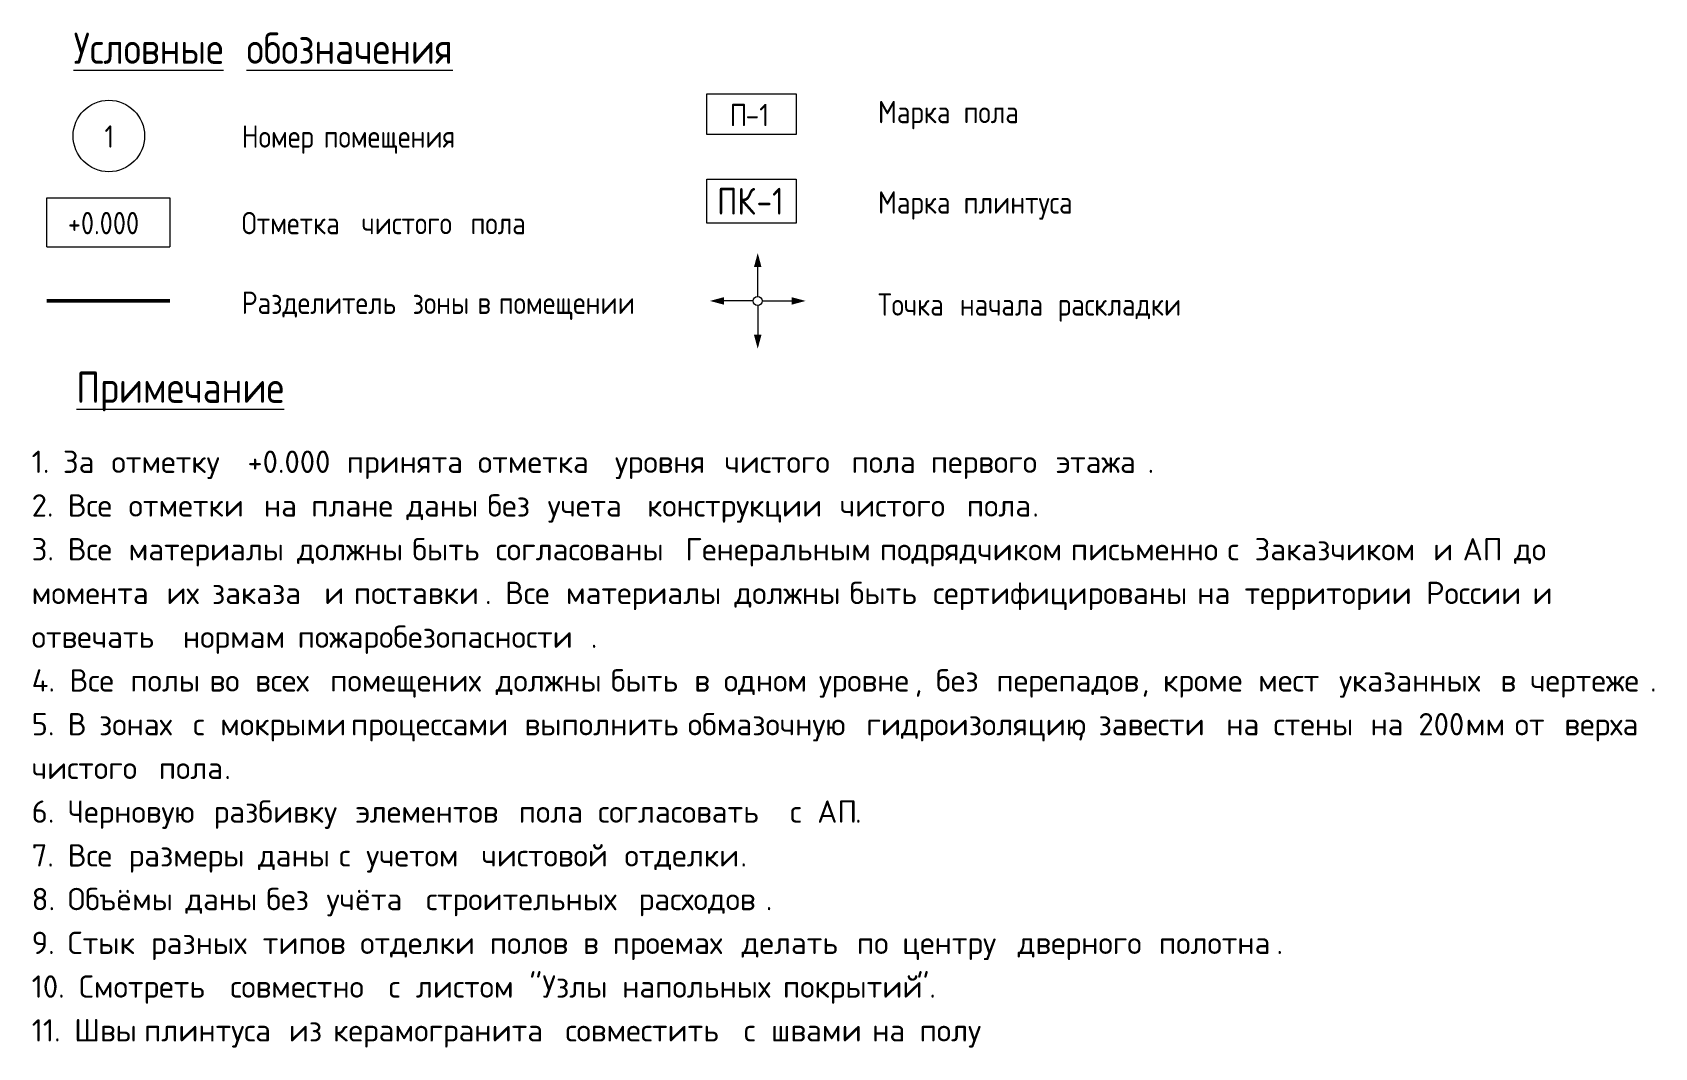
# Model space of a CAD drawing. Header units: millimetres. Extents: x -3238 to 193830, y -8553 to 29000.
# Drawn here: x 39223.2 to 39404.7, y 3746.2 to 3859.8 of the extents above; entities that cross this region are included whole.
import ezdxf

# ---------------------------------------------------------------- set-up
doc = ezdxf.new("R2010")
doc.units = ezdxf.units.MM
doc.linetypes.add('200_ШТРИХ__ш1_п0_6_', pattern=[160, 100, -60])
for name, color, linetype, lineweight in [('A-DETL', 7, 'Continuous', 9), ('A-DETL-2', 7, '200_ШТРИХ__ш1_п0_6_', 50), ('G-ANNO-TEXT', 7, 'Continuous', 9)]:
    doc.layers.add(name, color=color, linetype=linetype, lineweight=lineweight)
doc.layers.add('A-DETL-GENF-4', color=1, linetype='Continuous', lineweight=9, true_color=0xff0000)
doc.layers.add('G-ANNO-TEXT-2', color=1, linetype='Continuous', lineweight=9, true_color=0xff0000)
doc.styles.add('GOST Common_4', font='GOST_Common.ttf', dxfattribs={"width": 0.9, "height": 3.5})
doc.styles.add('GOST Common_5', font='GOST_Common.ttf', dxfattribs={"width": 0.9, "height": 2.5})
doc.styles.add('GOST Common_6', font='GOST_Common.ttf', dxfattribs={"width": 0.9, "height": 3})
doc.styles.add('ISOCPEUR_2', font='isocpeur.ttf', dxfattribs={"width": 0.9, "height": 2.5})
doc.styles.add('ISOCPEUR_3', font='isocpeur.ttf', dxfattribs={"height": 2.5})

msp = doc.modelspace()

# ---------------------------------------------------------------- hatches: boundary and pattern name
at = {"layer": 'A-DETL-GENF-4'}
for points in [[(39303.94, 3833.53), (39304.78, 3833.53), (39304.36, 3835.1)], [(39300.57, 3829.32), (39300.57, 3830.16), (39299.01, 3829.74)], [(39308.15, 3829.32), (39309.72, 3829.74), (39308.15, 3830.16)], [(39304.36, 3824.39), (39304.78, 3825.95), (39303.94, 3825.95)]]:
    msp.add_hatch(color=256, dxfattribs=at).paths.add_polyline_path(points)

# ---------------------------------------------------------------- linework, layer by layer
at = {"layer": 'A-DETL'}
for p, q in [((39298.67, 3852.91), (39308.67, 3852.91)), ((39298.67, 3848.35), (39298.67, 3852.91)), ((39308.67, 3852.91), (39308.67, 3848.35)), ((39308.67, 3848.35), (39298.67, 3848.35)), ((39298.67, 3843.35), (39308.67, 3843.35)), ((39298.67, 3838.43), (39298.67, 3843.35)), ((39308.67, 3843.35), (39308.67, 3838.43)), ((39224.8, 3841.28), (39238.59, 3841.28)), ((39224.8, 3835.78), (39224.8, 3841.28)), ((39238.59, 3841.28), (39238.59, 3835.78)), ((39308.67, 3838.43), (39298.67, 3838.43)), ((39224.8, 3835.78), (39238.59, 3835.78)), ((39304.36, 3830.24), (39304.36, 3833.53)), ((39303.86, 3829.74), (39300.57, 3829.74)), ((39304.36, 3829.24), (39304.36, 3825.95)), ((39304.86, 3829.74), (39308.15, 3829.74))]:
    msp.add_line(p, q, dxfattribs=at)
for centre, radius in [((39231.75, 3848.2), 4), ((39304.36, 3829.74), 0.5)]:
    msp.add_circle(centre, radius, dxfattribs=at)
at = {"layer": 'A-DETL-2'}
msp.add_line((39238.59, 3829.74), (39224.8, 3829.74), dxfattribs=at)

# ---------------------------------------------------------------- texts
at = {"layer": 'G-ANNO-TEXT', "attachment_point": 1}
for s, insert, char_height, width, style in [('\\LУсловные', (39227.8, 3859.77), 3.5, 22.1506, 'GOST Common_4'), ('\\L\\fGOST Common|b0|i0|c204|p34|;\\W.9;\\L ', (39246.07, 3859.77), 3.5, 1.2987, 'GOST Common_4'), ('\\Lобозначения', (39247.15, 3859.77), 3.5, 30.1595, 'GOST Common_4'), ('Марка', (39317.82, 3852.13), 2.5, 10.6785, 'GOST Common_5'), ('\\fGOST Common|b0|i0|c204|p34|;\\W.9; ', (39326.63, 3852.13), 2.5, 0.938, 'GOST Common_5'), ('\\fISOCPEUR|b0|i0|c204|p34|;\\W.9;П', (39301.21, 3851.8), 2.5, 2.1646, 'ISOCPEUR_2'), ('-1', (39303, 3851.8), 2.5, 3.319, 'ISOCPEUR_2'), ('пола', (39327.4, 3852.13), 2.5, 8.0089, 'GOST Common_5'), ('\\fGOST Common|b0|i0|c204|p34|;\\W.9;1', (39231.26, 3849.39), 2.5, 1.3709, 'GOST Common_5'), ('Номер', (39246.62, 3849.39), 2.5, 10.1734, 'GOST Common_5'), ('\\fGOST Common|b0|i0|c204|p34|;\\W.9; ', (39255.02, 3849.39), 2.5, 0.938, 'GOST Common_5'), ('помещения', (39255.79, 3849.39), 2.5, 18.543, 'GOST Common_5'), ('Марка', (39317.82, 3842.01), 2.5, 10.6785, 'GOST Common_5'), ('\\fGOST Common|b0|i0|c204|p34|;\\W.9; ', (39326.63, 3842.01), 2.5, 0.938, 'GOST Common_5'), ('плинтуса', (39327.4, 3842.01), 2.5, 16.0177, 'GOST Common_5'), ('+0.000', (39227.16, 3839.7), 2.5, 10.5342, 'GOST Common_5'), ('Отметка', (39246.62, 3839.7), 2.5, 15.2962, 'GOST Common_5'), ('\\fGOST Common|b0|i0|c204|p34|;\\W.9; ', (39259.24, 3839.7), 2.5, 0.938, 'GOST Common_5'), ('\\fGOST Common|b0|i0|c204|p34|;\\W.9; ', (39271.45, 3839.7), 2.5, 0.938, 'GOST Common_5'), ('\\fGOST Common|b0|i0|c204|p34|;\\W.9; ', (39278.83, 3839.7), 2.5, 0.938, 'GOST Common_5'), ('чистого', (39260.02, 3839.7), 2.5, 13.8532, 'GOST Common_5'), ('пола', (39272.22, 3839.7), 2.5, 8.0089, 'GOST Common_5'), ('Разделитель', (39246.62, 3830.78), 2.5, 22.2228, 'GOST Common_5'), ('\\fGOST Common|b0|i0|c204|p34|;\\W.9; ', (39264.96, 3830.78), 2.5, 0.938, 'GOST Common_5'), ('зоны', (39265.73, 3830.78), 2.5, 7.8646, 'GOST Common_5'), ('\\fGOST Common|b0|i0|c204|p34|;\\W.9; ', (39272.22, 3830.78), 2.5, 0.938, 'GOST Common_5'), ('\\fGOST Common|b0|i0|c204|p34|;\\W.9; ', (39274.6, 3830.78), 2.5, 0.938, 'GOST Common_5'), ('Точка', (39317.82, 3830.59), 2.5, 10.1734, 'GOST Common_5'), ('\\fGOST Common|b0|i0|c204|p34|;\\W.9; ', (39326.21, 3830.59), 2.5, 0.938, 'GOST Common_5'), ('\\fGOST Common|b0|i0|c204|p34|;\\W.9; ', (39337.16, 3830.59), 2.5, 0.938, 'GOST Common_5'), ('\\fGOST Common|b0|i0|c204|p34|;\\W.9;в', (39272.99, 3830.78), 2.5, 1.9481, 'GOST Common_5'), ('помещении', (39275.38, 3830.78), 2.5, 18.543, 'GOST Common_5'), ('начала', (39326.98, 3830.59), 2.5, 12.338, 'GOST Common_5'), ('раскладки', (39337.94, 3830.59), 2.5, 17.6772, 'GOST Common_5'), ('\\LПримечание', (39228.11, 3821.83), 3.5, 28.5, 'GOST Common_4'), ('1. ', (39223.11, 3812.99), 2.5, 4.2489, 'ISOCPEUR_3'), ('За', (39226.61, 3812.99), 2.5, 4.73, 'ISOCPEUR_3'), ('\\fISOCPEUR|b0|i0|c204|p34|; ', (39230.52, 3812.99), 2.5, 1.8439, 'ISOCPEUR_3'), ('отметку', (39232.04, 3812.99), 2.5, 16.5148, 'ISOCPEUR_3'), (' +0.000 ', (39245.66, 3812.99), 2.5, 15.3924, 'ISOCPEUR_3'), ('принята', (39258.36, 3812.99), 2.5, 15.9536, 'ISOCPEUR_3'), ('\\fISOCPEUR|b0|i0|c204|p34|; ', (39271.53, 3812.99), 2.5, 1.8439, 'ISOCPEUR_3'), ('отметка', (39273.05, 3812.99), 2.5, 16.7553, 'ISOCPEUR_3'), ('\\fISOCPEUR|b0|i0|c204|p34|; ', (39286.87, 3812.99), 2.5, 1.8439, 'ISOCPEUR_3'), ('уровня', (39288.39, 3812.99), 2.5, 12.9873, 'ISOCPEUR_3'), ('\\fISOCPEUR|b0|i0|c204|p34|; ', (39299.11, 3812.99), 2.5, 1.8439, 'ISOCPEUR_3'), ('чистого', (39300.63, 3812.99), 2.5, 15.3924, 'ISOCPEUR_3'), ('\\fISOCPEUR|b0|i0|c204|p34|; ', (39313.33, 3812.99), 2.5, 1.8439, 'ISOCPEUR_3'), ('пола', (39314.85, 3812.99), 2.5, 8.8987, 'ISOCPEUR_3'), ('\\fISOCPEUR|b0|i0|c204|p34|; ', (39322.19, 3812.99), 2.5, 1.8439, 'ISOCPEUR_3'), ('первого', (39323.72, 3812.99), 2.5, 15.1519, 'ISOCPEUR_3'), ('\\fISOCPEUR|b0|i0|c204|p34|; ', (39336.22, 3812.99), 2.5, 1.8439, 'ISOCPEUR_3'), ('этажа', (39337.74, 3812.99), 2.5, 12.4262, 'ISOCPEUR_3'), ('\\fISOCPEUR|b0|i0|c204|p34|;.', (39347.99, 3812.99), 2.5, 0.8819, 'ISOCPEUR_3'), ('2. ', (39223.11, 3808.1), 2.5, 4.8903, 'ISOCPEUR_3'), ('Все', (39227.14, 3808.1), 2.5, 6.4135, 'ISOCPEUR_3'), ('\\fISOCPEUR|b0|i0|c204|p34|; ', (39232.43, 3808.1), 2.5, 1.8439, 'ISOCPEUR_3'), ('отметки', (39233.96, 3808.1), 2.5, 16.5148, 'ISOCPEUR_3'), ('\\fISOCPEUR|b0|i0|c204|p34|; ', (39247.58, 3808.1), 2.5, 1.8439, 'ISOCPEUR_3'), ('на', (39249.1, 3808.1), 2.5, 4.5696, 'ISOCPEUR_3'), ('\\fISOCPEUR|b0|i0|c204|p34|; ', (39252.87, 3808.1), 2.5, 1.8439, 'ISOCPEUR_3'), ('плане', (39254.39, 3808.1), 2.5, 11.0633, 'ISOCPEUR_3'), ('\\fISOCPEUR|b0|i0|c204|p34|; ', (39263.52, 3808.1), 2.5, 1.8439, 'ISOCPEUR_3'), ('даны', (39265.04, 3808.1), 2.5, 9.1392, 'ISOCPEUR_3'), ('\\fISOCPEUR|b0|i0|c204|p34|; ', (39272.58, 3808.1), 2.5, 1.8439, 'ISOCPEUR_3'), ('без', (39274.11, 3808.1), 2.5, 6.3333, 'ISOCPEUR_3'), ('\\fISOCPEUR|b0|i0|c204|p34|; ', (39279.33, 3808.1), 2.5, 1.8439, 'ISOCPEUR_3'), ('учета', (39280.85, 3808.1), 2.5, 11.6245, 'ISOCPEUR_3'), ('\\fISOCPEUR|b0|i0|c204|p34|; ', (39290.44, 3808.1), 2.5, 1.8439, 'ISOCPEUR_3'), ('конструкции', (39291.97, 3808.1), 2.5, 24.2911, 'ISOCPEUR_3'), ('\\fISOCPEUR|b0|i0|c204|p34|; ', (39312.01, 3808.1), 2.5, 1.8439, 'ISOCPEUR_3'), ('чистого', (39313.53, 3808.1), 2.5, 15.3924, 'ISOCPEUR_3'), ('\\fISOCPEUR|b0|i0|c204|p34|; ', (39326.23, 3808.1), 2.5, 1.8439, 'ISOCPEUR_3'), ('пола', (39327.75, 3808.1), 2.5, 8.8987, 'ISOCPEUR_3'), ('\\fISOCPEUR|b0|i0|c204|p34|;.', (39335.09, 3808.1), 2.5, 0.8819, 'ISOCPEUR_3'), ('3. ', (39223.11, 3803.2), 2.5, 4.8903, 'ISOCPEUR_3'), ('Все', (39227.14, 3803.2), 2.5, 6.4135, 'ISOCPEUR_3'), ('\\fISOCPEUR|b0|i0|c204|p34|; ', (39232.43, 3803.2), 2.5, 1.8439, 'ISOCPEUR_3'), ('\\fISOCPEUR|b0|i0|c204|p34|; ', (39251.29, 3803.2), 2.5, 1.8439, 'ISOCPEUR_3'), ('\\fISOCPEUR|b0|i0|c204|p34|; ', (39264.18, 3803.2), 2.5, 1.8439, 'ISOCPEUR_3'), ('быть', (39265.71, 3803.2), 2.5, 9.4599, 'ISOCPEUR_3'), ('\\fISOCPEUR|b0|i0|c204|p34|; ', (39273.51, 3803.2), 2.5, 1.8439, 'ISOCPEUR_3'), ('\\fISOCPEUR|b0|i0|c204|p34|; ', (39294.74, 3803.2), 2.5, 1.8439, 'ISOCPEUR_3'), ('Генеральным', (39296.26, 3803.2), 2.5, 24.5316, 'ISOCPEUR_3'), ('\\fISOCPEUR|b0|i0|c204|p34|; ', (39316.51, 3803.2), 2.5, 1.8439, 'ISOCPEUR_3'), ('\\fISOCPEUR|b0|i0|c204|p34|; ', (39337.87, 3803.2), 2.5, 1.8439, 'ISOCPEUR_3'), ('\\fISOCPEUR|b0|i0|c204|p34|; ', (39355.4, 3803.2), 2.5, 1.8439, 'ISOCPEUR_3'), ('\\fISOCPEUR|b0|i0|c204|p34|; ', (39358.44, 3803.2), 2.5, 1.8439, 'ISOCPEUR_3'), ('Заказчиком', (39359.96, 3803.2), 2.5, 22.3671, 'ISOCPEUR_3'), ('\\fISOCPEUR|b0|i0|c204|p34|; ', (39378.42, 3803.2), 2.5, 1.8439, 'ISOCPEUR_3'), ('\\fISOCPEUR|b0|i0|c204|p34|; ', (39381.73, 3803.2), 2.5, 1.8439, 'ISOCPEUR_3'), ('АП', (39383.25, 3803.2), 2.5, 5.1308, 'ISOCPEUR_3'), ('\\fISOCPEUR|b0|i0|c204|p34|; ', (39387.48, 3803.2), 2.5, 1.8439, 'ISOCPEUR_3'), ('\\fISOCPEUR|b0|i0|c204|p34|; ', (39392.57, 3803.2), 2.5, 1.8439, 'ISOCPEUR_3'), ('материалы', (39233.96, 3803.2), 2.5, 21.0042, 'ISOCPEUR_3'), ('должны', (39252.81, 3803.2), 2.5, 13.789, 'ISOCPEUR_3'), ('согласованы', (39275.03, 3803.2), 2.5, 23.8903, 'ISOCPEUR_3'), ('подрядчиком', (39318.03, 3803.2), 2.5, 24.0506, 'ISOCPEUR_3'), ('письменно', (39339.39, 3803.2), 2.5, 19.4008, 'ISOCPEUR_3'), ('\\fISOCPEUR|b0|i0|c204|p34|;с', (39356.92, 3803.2), 2.5, 1.8439, 'ISOCPEUR_3'), ('\\fISOCPEUR|b0|i0|c204|p34|;и', (39379.94, 3803.2), 2.5, 2.1646, 'ISOCPEUR_3'), ('до', (39389, 3803.2), 2.5, 4.3291, 'ISOCPEUR_3'), ('момента', (39223.11, 3798.31), 2.5, 16.4346, 'ISOCPEUR_3'), ('\\fISOCPEUR|b0|i0|c204|p34|; ', (39236.67, 3798.31), 2.5, 1.8439, 'ISOCPEUR_3'), ('их', (39238.19, 3798.31), 2.5, 4.3291, 'ISOCPEUR_3'), ('\\fISOCPEUR|b0|i0|c204|p34|; ', (39241.76, 3798.31), 2.5, 1.8439, 'ISOCPEUR_3'), ('заказа', (39243.28, 3798.31), 2.5, 13.3882, 'ISOCPEUR_3'), ('\\fISOCPEUR|b0|i0|c204|p34|; ', (39254.33, 3798.31), 2.5, 1.8439, 'ISOCPEUR_3'), ('\\fISOCPEUR|b0|i0|c204|p34|;и', (39255.85, 3798.31), 2.5, 2.1646, 'ISOCPEUR_3'), ('\\fISOCPEUR|b0|i0|c204|p34|; ', (39257.64, 3798.31), 2.5, 1.8439, 'ISOCPEUR_3'), ('поставки', (39259.16, 3798.31), 2.5, 17.7975, 'ISOCPEUR_3'), ('Все', (39276.09, 3798.31), 2.5, 6.4135, 'ISOCPEUR_3'), ('\\fISOCPEUR|b0|i0|c204|p34|; ', (39281.38, 3798.31), 2.5, 1.8439, 'ISOCPEUR_3'), ('материалы', (39282.9, 3798.31), 2.5, 21.0042, 'ISOCPEUR_3'), ('\\fISOCPEUR|b0|i0|c204|p34|; ', (39300.23, 3798.31), 2.5, 1.8439, 'ISOCPEUR_3'), ('должны', (39301.75, 3798.31), 2.5, 13.789, 'ISOCPEUR_3'), ('\\fISOCPEUR|b0|i0|c204|p34|; ', (39313.13, 3798.31), 2.5, 1.8439, 'ISOCPEUR_3'), ('быть', (39314.65, 3798.31), 2.5, 9.4599, 'ISOCPEUR_3'), ('\\fISOCPEUR|b0|i0|c204|p34|; ', (39322.46, 3798.31), 2.5, 1.8439, 'ISOCPEUR_3'), ('сертифицированы', (39323.98, 3798.31), 2.5, 33.9915, 'ISOCPEUR_3'), ('\\fISOCPEUR|b0|i0|c204|p34|; ', (39352.03, 3798.31), 2.5, 1.8439, 'ISOCPEUR_3'), ('на', (39353.55, 3798.31), 2.5, 4.5696, 'ISOCPEUR_3'), ('\\fISOCPEUR|b0|i0|c204|p34|; ', (39357.32, 3798.31), 2.5, 1.8439, 'ISOCPEUR_3'), ('территории', (39358.84, 3798.31), 2.5, 22.7679, 'ISOCPEUR_3'), ('\\fISOCPEUR|b0|i0|c204|p34|; ', (39377.62, 3798.31), 2.5, 1.8439, 'ISOCPEUR_3'), ('России', (39379.15, 3798.31), 2.5, 12.5865, 'ISOCPEUR_3'), ('\\fISOCPEUR|b0|i0|c204|p34|; ', (39389.53, 3798.31), 2.5, 1.8439, 'ISOCPEUR_3'), ('\\fISOCPEUR|b0|i0|c204|p34|;и', (39391.05, 3798.31), 2.5, 2.1646, 'ISOCPEUR_3'), ('\\fISOCPEUR|b0|i0|c204|p34|; ', (39392.84, 3798.31), 2.5, 1.8439, 'ISOCPEUR_3'), ('. ', (39273.84, 3798.31), 2.5, 2.7257, 'ISOCPEUR_3'), ('отвечать', (39223.11, 3793.41), 2.5, 18.6793, 'ISOCPEUR_3'), ('\\fISOCPEUR|b0|i0|c204|p34|; ', (39238.52, 3793.41), 2.5, 1.8439, 'ISOCPEUR_3'), ('нормам', (39240.04, 3793.41), 2.5, 13.7089, 'ISOCPEUR_3'), ('\\fISOCPEUR|b0|i0|c204|p34|; ', (39251.35, 3793.41), 2.5, 1.8439, 'ISOCPEUR_3'), ('пожаробезопасности', (39252.87, 3793.41), 2.5, 39.7637, 'ISOCPEUR_3'), ('\\fISOCPEUR|b0|i0|c204|p34|;.', (39285.68, 3793.41), 2.5, 0.8819, 'ISOCPEUR_3'), ('4. ', (39223.11, 3788.52), 2.5, 5.1308, 'ISOCPEUR_3'), ('Все', (39227.34, 3788.52), 2.5, 6.4135, 'ISOCPEUR_3'), ('\\fISOCPEUR|b0|i0|c204|p34|; ', (39232.63, 3788.52), 2.5, 1.8439, 'ISOCPEUR_3'), ('\\fISOCPEUR|b0|i0|c204|p34|; ', (39241.5, 3788.52), 2.5, 1.8439, 'ISOCPEUR_3'), ('\\fISOCPEUR|b0|i0|c204|p34|; ', (39246.59, 3788.52), 2.5, 1.8439, 'ISOCPEUR_3'), ('\\fISOCPEUR|b0|i0|c204|p34|; ', (39254.99, 3788.52), 2.5, 1.8439, 'ISOCPEUR_3'), ('\\fISOCPEUR|b0|i0|c204|p34|; ', (39273.51, 3788.52), 2.5, 1.8439, 'ISOCPEUR_3'), ('\\fISOCPEUR|b0|i0|c204|p34|; ', (39286.41, 3788.52), 2.5, 1.8439, 'ISOCPEUR_3'), ('быть', (39287.93, 3788.52), 2.5, 9.4599, 'ISOCPEUR_3'), ('\\fISOCPEUR|b0|i0|c204|p34|; ', (39295.74, 3788.52), 2.5, 1.8439, 'ISOCPEUR_3'), ('\\fISOCPEUR|b0|i0|c204|p34|; ', (39299.04, 3788.52), 2.5, 1.8439, 'ISOCPEUR_3'), ('\\fISOCPEUR|b0|i0|c204|p34|; ', (39309.69, 3788.52), 2.5, 1.8439, 'ISOCPEUR_3'), ('без', (39324.31, 3788.52), 2.5, 6.3333, 'ISOCPEUR_3'), ('\\fISOCPEUR|b0|i0|c204|p34|; ', (39329.54, 3788.52), 2.5, 1.8439, 'ISOCPEUR_3'), ('\\fISOCPEUR|b0|i0|c204|p34|; ', (39358.84, 3788.52), 2.5, 1.8439, 'ISOCPEUR_3'), ('\\fISOCPEUR|b0|i0|c204|p34|; ', (39367.9, 3788.52), 2.5, 1.8439, 'ISOCPEUR_3'), ('\\fISOCPEUR|b0|i0|c204|p34|; ', (39385.96, 3788.52), 2.5, 1.8439, 'ISOCPEUR_3'), ('\\fISOCPEUR|b0|i0|c204|p34|; ', (39389.27, 3788.52), 2.5, 1.8439, 'ISOCPEUR_3'), ('полы', (39234.15, 3788.52), 2.5, 8.8987, 'ISOCPEUR_3'), ('во', (39243.02, 3788.52), 2.5, 4.3291, 'ISOCPEUR_3'), ('всех', (39248.11, 3788.52), 2.5, 8.3376, 'ISOCPEUR_3'), ('помещених', (39256.51, 3788.52), 2.5, 20.6034, 'ISOCPEUR_3'), ('должны', (39275.03, 3788.52), 2.5, 13.789, 'ISOCPEUR_3'), ('\\fISOCPEUR|b0|i0|c204|p34|;в', (39297.26, 3788.52), 2.5, 2.1646, 'ISOCPEUR_3'), ('одном', (39300.56, 3788.52), 2.5, 11.0633, 'ISOCPEUR_3'), ('уровне', (39311.21, 3788.52), 2.5, 12.9873, 'ISOCPEUR_3'), ('перепадов', (39331.06, 3788.52), 2.5, 19.7215, 'ISOCPEUR_3'), ('кроме', (39349.71, 3788.52), 2.5, 11.0633, 'ISOCPEUR_3'), ('мест', (39360.36, 3788.52), 2.5, 9.1392, 'ISOCPEUR_3'), ('указанных', (39369.42, 3788.52), 2.5, 20.0422, 'ISOCPEUR_3'), ('\\fISOCPEUR|b0|i0|c204|p34|;в', (39387.48, 3788.52), 2.5, 2.1646, 'ISOCPEUR_3'), ('чертеже', (39390.79, 3788.52), 2.5, 16.2743, 'ISOCPEUR_3'), (', ', (39321.93, 3788.52), 2.5, 2.8861, 'ISOCPEUR_3'), (', ', (39347.33, 3788.52), 2.5, 2.8861, 'ISOCPEUR_3'), ('\\fISOCPEUR|b0|i0|c204|p34|;.', (39404.21, 3788.52), 2.5, 0.8819, 'ISOCPEUR_3'), ('5. ', (39223.11, 3783.62), 2.5, 4.8903, 'ISOCPEUR_3'), ('\\fISOCPEUR|b0|i0|c204|p34|;В', (39227.14, 3783.62), 2.5, 2.4051, 'ISOCPEUR_3'), ('\\fISOCPEUR|b0|i0|c204|p34|; ', (39229.13, 3783.62), 2.5, 1.8439, 'ISOCPEUR_3'), ('зонах', (39230.65, 3783.62), 2.5, 10.903, 'ISOCPEUR_3'), ('\\fISOCPEUR|b0|i0|c204|p34|; ', (39239.64, 3783.62), 2.5, 1.8439, 'ISOCPEUR_3'), ('\\fISOCPEUR|b0|i0|c204|p34|; ', (39242.69, 3783.62), 2.5, 1.8439, 'ISOCPEUR_3'), ('\\fISOCPEUR|b0|i0|c204|p34|; ', (39257.3, 3783.62), 2.5, 1.8439, 'ISOCPEUR_3'), ('\\fISOCPEUR|b0|i0|c204|p34|; ', (39276.75, 3783.62), 2.5, 1.8439, 'ISOCPEUR_3'), ('\\fISOCPEUR|b0|i0|c204|p34|; ', (39295.01, 3783.62), 2.5, 1.8439, 'ISOCPEUR_3'), ('обмазочную', (39296.53, 3783.62), 2.5, 22.3671, 'ISOCPEUR_3'), ('\\fISOCPEUR|b0|i0|c204|p34|; ', (39314.98, 3783.62), 2.5, 1.8439, 'ISOCPEUR_3'), ('гидроизоляцию', (39316.51, 3783.62), 2.5, 28.6202, 'ISOCPEUR_3'), ('завести', (39342.5, 3783.62), 2.5, 15.4726, 'ISOCPEUR_3'), ('\\fISOCPEUR|b0|i0|c204|p34|; ', (39355.27, 3783.62), 2.5, 1.8439, 'ISOCPEUR_3'), ('\\fISOCPEUR|b0|i0|c204|p34|; ', (39360.56, 3783.62), 2.5, 1.8439, 'ISOCPEUR_3'), ('\\fISOCPEUR|b0|i0|c204|p34|; ', (39371.41, 3783.62), 2.5, 1.8439, 'ISOCPEUR_3'), (' 200', (39376.7, 3783.62), 2.5, 8.3375, 'ISOCPEUR_3'), ('\\fISOCPEUR|b0|i0|c204|p34|; ', (39387.55, 3783.62), 2.5, 1.8439, 'ISOCPEUR_3'), ('\\fISOCPEUR|b0|i0|c204|p34|; ', (39393.1, 3783.62), 2.5, 1.8439, 'ISOCPEUR_3'), ('\\fISOCPEUR|b0|i0|c204|p34|; ', (39403.75, 3783.62), 2.5, 1.8439, 'ISOCPEUR_3'), ('\\fISOCPEUR|b0|i0|c204|p34|;с', (39241.17, 3783.62), 2.5, 1.8439, 'ISOCPEUR_3'), ('мокрыми', (39244.21, 3783.62), 2.5, 15.8734, 'ISOCPEUR_3'), ('процессами', (39258.83, 3783.62), 2.5, 21.7257, 'ISOCPEUR_3'), ('выполнить', (39278.27, 3783.62), 2.5, 20.2827, 'ISOCPEUR_3'), (', ', (39340.12, 3783.62), 2.5, 2.8861, 'ISOCPEUR_3'), ('на', (39356.79, 3783.62), 2.5, 4.5696, 'ISOCPEUR_3'), ('стены', (39362.08, 3783.62), 2.5, 11.3038, 'ISOCPEUR_3'), ('на', (39372.93, 3783.62), 2.5, 4.5696, 'ISOCPEUR_3'), ('мм', (39383.58, 3783.62), 2.5, 4.8101, 'ISOCPEUR_3'), ('от', (39389.07, 3783.62), 2.5, 4.8903, 'ISOCPEUR_3'), ('верха', (39394.62, 3783.62), 2.5, 11.0633, 'ISOCPEUR_3'), ('чистого', (39223.11, 3778.73), 2.5, 15.3924, 'ISOCPEUR_3'), ('\\fISOCPEUR|b0|i0|c204|p34|; ', (39235.81, 3778.73), 2.5, 1.8439, 'ISOCPEUR_3'), ('пола', (39237.33, 3778.73), 2.5, 8.8987, 'ISOCPEUR_3'), ('\\fISOCPEUR|b0|i0|c204|p34|;.', (39244.67, 3778.73), 2.5, 0.8819, 'ISOCPEUR_3'), ('разбивку', (39243.48, 3773.84), 2.5, 17.3966, 'ISOCPEUR_3'), ('АП', (39311.02, 3773.84), 2.5, 5.1308, 'ISOCPEUR_3'), ('6. ', (39223.11, 3773.84), 2.5, 4.8903, 'ISOCPEUR_3'), ('Черновую', (39227.14, 3773.84), 2.5, 17.9578, 'ISOCPEUR_3'), ('\\fISOCPEUR|b0|i0|c204|p34|; ', (39241.96, 3773.84), 2.5, 1.8439, 'ISOCPEUR_3'), ('\\fISOCPEUR|b0|i0|c204|p34|; ', (39257.83, 3773.84), 2.5, 1.8439, 'ISOCPEUR_3'), ('элементов', (39259.36, 3773.84), 2.5, 20.2827, 'ISOCPEUR_3'), ('\\fISOCPEUR|b0|i0|c204|p34|; ', (39276.09, 3773.84), 2.5, 1.8439, 'ISOCPEUR_3'), ('пола', (39277.61, 3773.84), 2.5, 8.8987, 'ISOCPEUR_3'), ('\\fISOCPEUR|b0|i0|c204|p34|; ', (39284.95, 3773.84), 2.5, 1.8439, 'ISOCPEUR_3'), ('согласовать', (39286.48, 3773.84), 2.5, 24.211, 'ISOCPEUR_3'), ('\\fISOCPEUR|b0|i0|c204|p34|; ', (39306.45, 3773.84), 2.5, 1.8439, 'ISOCPEUR_3'), ('\\fISOCPEUR|b0|i0|c204|p34|;с', (39307.97, 3773.84), 2.5, 1.8439, 'ISOCPEUR_3'), ('\\fISOCPEUR|b0|i0|c204|p34|; ', (39309.49, 3773.84), 2.5, 1.8439, 'ISOCPEUR_3'), ('\\fISOCPEUR|b0|i0|c204|p34|;.', (39315.25, 3773.84), 2.5, 0.8819, 'ISOCPEUR_3'), ('7. ', (39223.11, 3768.94), 2.5, 4.8903, 'ISOCPEUR_3'), ('Все', (39227.14, 3768.94), 2.5, 6.4135, 'ISOCPEUR_3'), ('\\fISOCPEUR|b0|i0|c204|p34|; ', (39232.43, 3768.94), 2.5, 1.8439, 'ISOCPEUR_3'), ('размеры', (39233.96, 3768.94), 2.5, 15.7131, 'ISOCPEUR_3'), ('\\fISOCPEUR|b0|i0|c204|p34|; ', (39246.92, 3768.94), 2.5, 1.8439, 'ISOCPEUR_3'), ('\\fISOCPEUR|b0|i0|c204|p34|; ', (39255.98, 3768.94), 2.5, 1.8439, 'ISOCPEUR_3'), ('\\fISOCPEUR|b0|i0|c204|p34|; ', (39259.02, 3768.94), 2.5, 1.8439, 'ISOCPEUR_3'), ('\\fISOCPEUR|b0|i0|c204|p34|; ', (39271.92, 3768.94), 2.5, 1.8439, 'ISOCPEUR_3'), ('чистовой', (39273.44, 3768.94), 2.5, 17.557, 'ISOCPEUR_3'), ('\\fISOCPEUR|b0|i0|c204|p34|; ', (39287.93, 3768.94), 2.5, 1.8439, 'ISOCPEUR_3'), ('даны', (39248.44, 3768.94), 2.5, 9.1392, 'ISOCPEUR_3'), ('\\fISOCPEUR|b0|i0|c204|p34|;с', (39257.5, 3768.94), 2.5, 1.8439, 'ISOCPEUR_3'), ('учетом', (39260.55, 3768.94), 2.5, 13.789, 'ISOCPEUR_3'), ('отделки', (39289.45, 3768.94), 2.5, 15.7131, 'ISOCPEUR_3'), ('\\fISOCPEUR|b0|i0|c204|p34|;.', (39302.42, 3768.94), 2.5, 0.8819, 'ISOCPEUR_3'), ('8. ', (39223.11, 3764.05), 2.5, 4.8903, 'ISOCPEUR_3'), ('Объёмы', (39227.14, 3764.05), 2.5, 14.1097, 'ISOCPEUR_3'), ('\\fISOCPEUR|b0|i0|c204|p34|; ', (39238.78, 3764.05), 2.5, 1.8439, 'ISOCPEUR_3'), ('даны', (39240.31, 3764.05), 2.5, 9.1392, 'ISOCPEUR_3'), ('\\fISOCPEUR|b0|i0|c204|p34|; ', (39247.85, 3764.05), 2.5, 1.8439, 'ISOCPEUR_3'), ('без', (39249.37, 3764.05), 2.5, 6.3333, 'ISOCPEUR_3'), ('\\fISOCPEUR|b0|i0|c204|p34|; ', (39254.59, 3764.05), 2.5, 1.8439, 'ISOCPEUR_3'), ('учёта', (39256.11, 3764.05), 2.5, 11.6245, 'ISOCPEUR_3'), ('\\fISOCPEUR|b0|i0|c204|p34|; ', (39265.71, 3764.05), 2.5, 1.8439, 'ISOCPEUR_3'), ('строительных', (39267.23, 3764.05), 2.5, 27.0169, 'ISOCPEUR_3'), ('\\fISOCPEUR|b0|i0|c204|p34|; ', (39289.52, 3764.05), 2.5, 1.8439, 'ISOCPEUR_3'), ('расходов', (39291.04, 3764.05), 2.5, 17.2363, 'ISOCPEUR_3'), ('\\fISOCPEUR|b0|i0|c204|p34|;.', (39305.26, 3764.05), 2.5, 0.8819, 'ISOCPEUR_3'), ('9. ', (39223.11, 3759.15), 2.5, 4.8903, 'ISOCPEUR_3'), ('Стык', (39227.14, 3759.15), 2.5, 9.4599, 'ISOCPEUR_3'), ('\\fISOCPEUR|b0|i0|c204|p34|; ', (39234.95, 3759.15), 2.5, 1.8439, 'ISOCPEUR_3'), ('разных', (39236.47, 3759.15), 2.5, 13.308, 'ISOCPEUR_3'), ('\\fISOCPEUR|b0|i0|c204|p34|; ', (39247.45, 3759.15), 2.5, 1.8439, 'ISOCPEUR_3'), ('типов', (39248.97, 3759.15), 2.5, 11.384, 'ISOCPEUR_3'), ('\\fISOCPEUR|b0|i0|c204|p34|; ', (39258.36, 3759.15), 2.5, 1.8439, 'ISOCPEUR_3'), ('отделки', (39259.88, 3759.15), 2.5, 15.7131, 'ISOCPEUR_3'), ('\\fISOCPEUR|b0|i0|c204|p34|; ', (39272.85, 3759.15), 2.5, 1.8439, 'ISOCPEUR_3'), ('полов', (39274.37, 3759.15), 2.5, 10.8228, 'ISOCPEUR_3'), ('\\fISOCPEUR|b0|i0|c204|p34|; ', (39283.3, 3759.15), 2.5, 1.8439, 'ISOCPEUR_3'), ('\\fISOCPEUR|b0|i0|c204|p34|;в', (39284.82, 3759.15), 2.5, 2.1646, 'ISOCPEUR_3'), ('\\fISOCPEUR|b0|i0|c204|p34|; ', (39286.61, 3759.15), 2.5, 1.8439, 'ISOCPEUR_3'), ('проемах', (39288.13, 3759.15), 2.5, 15.6329, 'ISOCPEUR_3'), ('\\fISOCPEUR|b0|i0|c204|p34|; ', (39301.03, 3759.15), 2.5, 1.8439, 'ISOCPEUR_3'), ('делать', (39302.55, 3759.15), 2.5, 13.789, 'ISOCPEUR_3'), ('\\fISOCPEUR|b0|i0|c204|p34|; ', (39313.93, 3759.15), 2.5, 1.8439, 'ISOCPEUR_3'), ('по', (39315.45, 3759.15), 2.5, 4.3291, 'ISOCPEUR_3'), ('\\fISOCPEUR|b0|i0|c204|p34|; ', (39319.02, 3759.15), 2.5, 1.8439, 'ISOCPEUR_3'), ('центру', (39320.54, 3759.15), 2.5, 13.789, 'ISOCPEUR_3'), ('\\fISOCPEUR|b0|i0|c204|p34|; ', (39331.92, 3759.15), 2.5, 1.8439, 'ISOCPEUR_3'), ('дверного', (39333.44, 3759.15), 2.5, 17.3164, 'ISOCPEUR_3'), ('\\fISOCPEUR|b0|i0|c204|p34|; ', (39347.73, 3759.15), 2.5, 1.8439, 'ISOCPEUR_3'), ('полотна', (39349.25, 3759.15), 2.5, 15.9536, 'ISOCPEUR_3'), ('\\fISOCPEUR|b0|i0|c204|p34|;.', (39362.41, 3759.15), 2.5, 0.8819, 'ISOCPEUR_3'), ('10. ', (39223.11, 3754.26), 2.5, 6.4135, 'ISOCPEUR_3'), ('Смотреть', (39228.4, 3754.26), 2.5, 18.6793, 'ISOCPEUR_3'), ('\\fISOCPEUR|b0|i0|c204|p34|; ', (39243.81, 3754.26), 2.5, 1.8439, 'ISOCPEUR_3'), ('\\fISOCPEUR|b0|i0|c204|p34|; ', (39261.54, 3754.26), 2.5, 1.8439, 'ISOCPEUR_3'), ('\\fISOCPEUR|b0|i0|c204|p34|; ', (39264.58, 3754.26), 2.5, 1.8439, 'ISOCPEUR_3'), (' "', (39277.21, 3754.26), 2.5, 3.6878, 'ISOCPEUR_3'), ('Узлы', (39280.26, 3754.26), 2.5, 8.9789, 'ISOCPEUR_3'), ('\\fISOCPEUR|b0|i0|c204|p34|; ', (39287.67, 3754.26), 2.5, 1.8439, 'ISOCPEUR_3'), ('\\fISOCPEUR|b0|i0|c204|p34|; ', (39305.66, 3754.26), 2.5, 1.8439, 'ISOCPEUR_3'), ('покрытий', (39307.18, 3754.26), 2.5, 18.1181, 'ISOCPEUR_3'), ('".', (39322.13, 3754.26), 2.5, 2.7257, 'ISOCPEUR_3'), ('совместно', (39245.33, 3754.26), 2.5, 19.6413, 'ISOCPEUR_3'), ('\\fISOCPEUR|b0|i0|c204|p34|;с', (39263.06, 3754.26), 2.5, 1.8439, 'ISOCPEUR_3'), ('листом', (39266.1, 3754.26), 2.5, 13.4683, 'ISOCPEUR_3'), ('напольных', (39289.19, 3754.26), 2.5, 19.962, 'ISOCPEUR_3'), ('11. ', (39223.11, 3749.36), 2.5, 5.7721, 'ISOCPEUR_3'), ('Швы', (39227.87, 3749.36), 2.5, 7.616, 'ISOCPEUR_3'), ('\\fISOCPEUR|b0|i0|c204|p34|; ', (39234.15, 3749.36), 2.5, 1.8439, 'ISOCPEUR_3'), ('плинтуса', (39235.68, 3749.36), 2.5, 17.7975, 'ISOCPEUR_3'), ('\\fISOCPEUR|b0|i0|c204|p34|; ', (39250.36, 3749.36), 2.5, 1.8439, 'ISOCPEUR_3'), ('из', (39251.88, 3749.36), 2.5, 4.1688, 'ISOCPEUR_3'), ('\\fISOCPEUR|b0|i0|c204|p34|; ', (39255.32, 3749.36), 2.5, 1.8439, 'ISOCPEUR_3'), ('керамогранита', (39256.84, 3749.36), 2.5, 29.6624, 'ISOCPEUR_3'), ('\\fISOCPEUR|b0|i0|c204|p34|; ', (39281.32, 3749.36), 2.5, 1.8439, 'ISOCPEUR_3'), ('совместить', (39282.84, 3749.36), 2.5, 22.3671, 'ISOCPEUR_3'), ('\\fISOCPEUR|b0|i0|c204|p34|; ', (39301.29, 3749.36), 2.5, 1.8439, 'ISOCPEUR_3'), ('\\fISOCPEUR|b0|i0|c204|p34|;с', (39302.81, 3749.36), 2.5, 1.8439, 'ISOCPEUR_3'), ('\\fISOCPEUR|b0|i0|c204|p34|; ', (39304.33, 3749.36), 2.5, 1.8439, 'ISOCPEUR_3'), ('швами', (39305.86, 3749.36), 2.5, 11.865, 'ISOCPEUR_3'), ('\\fISOCPEUR|b0|i0|c204|p34|; ', (39315.65, 3749.36), 2.5, 1.8439, 'ISOCPEUR_3'), ('на', (39317.17, 3749.36), 2.5, 4.5696, 'ISOCPEUR_3'), ('\\fISOCPEUR|b0|i0|c204|p34|; ', (39320.94, 3749.36), 2.5, 1.8439, 'ISOCPEUR_3'), ('полу', (39322.46, 3749.36), 2.5, 8.6582, 'ISOCPEUR_3')]:
    msp.add_mtext(s, dxfattribs=dict(at, insert=insert, char_height=char_height, width=width, style=style))
at = {"layer": 'G-ANNO-TEXT-2', "char_height": 3, "attachment_point": 1, "style": 'GOST Common_6'}
for s, insert, width in [('ПК', (39299.81, 3842.4), 5.3392), ('-1', (39304.22, 3842.4), 4.0405)]:
    msp.add_mtext(s, dxfattribs=dict(at, insert=insert, width=width))

doc.saveas('drawing.dxf')
